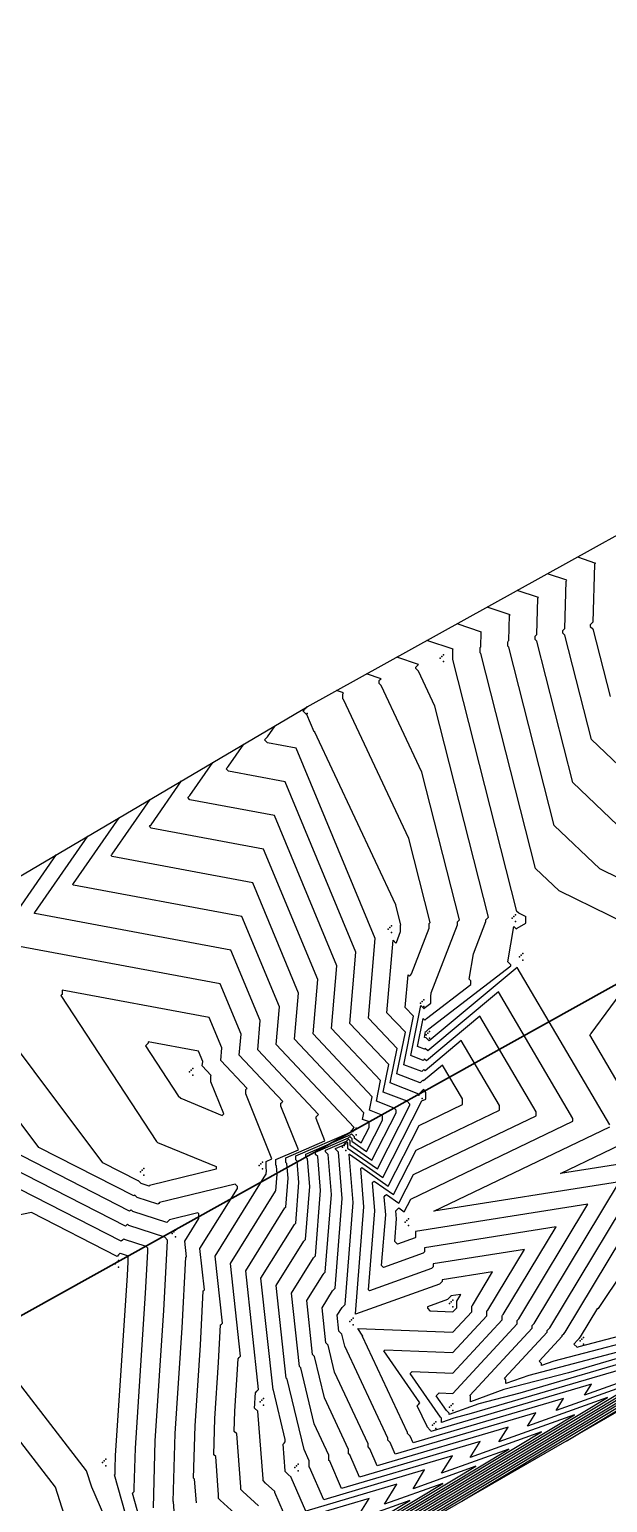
# Model space of a CAD drawing. Header units: metres. Extents: x 419582 to 423558, y 4805372 to 4807539.
# Drawn here: x 420939.1 to 420973.7, y 4805931.7 to 4806019.9 of the extents above; entities that cross this region are included whole.
import ezdxf

# ---------------------------------------------------------------- set-up
doc = ezdxf.new("R2010")
doc.units = ezdxf.units.M
for name, color, linetype in [('C-TINN', 4, 'Continuous'), ('C-TINN-BNDY', 110, 'Continuous'), ('C-TOPO-MAJR', 9, 'Continuous'), ('C-TOPO-MINR', 8, 'Continuous')]:
    doc.layers.add(name, color=color, linetype=linetype)

msp = doc.modelspace()

# ---------------------------------------------------------------- linework, layer by layer
at = {"color": 31, "lineweight": 30, "true_color": 0xffbd7a, "elevation": 1718.013}
msp.add_lwpolyline([(423449.834, 4807399.592), (423130.593, 4807500.114), (421950.92, 4806612.998), (421795.045, 4806430.988), (421305.015, 4806147.038), (421305.015, 4806147.038), (420630.083, 4805770.97), (419765.157, 4805549.54), (419617.356, 4805580.088)], dxfattribs=at)
at = {"layer": 'C-TINN', "color": 4, "linetype": 'Continuous', "lineweight": -3}
for p in [(420963.89, 4805982.44, 1655.67), (420963.69, 4805982.24, 1655.67), (420963.79, 4805982.34, 1655.67), (420963.89, 4805982.04, 1655.67), (420955.53, 4805979.14, 1652.03), (420955.63, 4805979.24, 1652.03), (420955.73, 4805979.34, 1652.03), (420955.73, 4805978.94, 1652.03), (420967.99, 4805966.67, 1655.92), (420968.09, 4805966.77, 1655.92), (420968.19, 4805966.87, 1655.92), (420960.57, 4805966.01, 1651.68), (420960.67, 4805966.11, 1651.68), (420960.77, 4805966.21, 1651.68), (420960.77, 4805965.81, 1651.68), (420968.19, 4805966.47, 1655.92), (420968.43, 4805964.36, 1656.3), (420968.53, 4805964.46, 1656.3), (420968.63, 4805964.56, 1656.3), (420968.63, 4805964.16, 1656.3), (420962.5, 4805961.59, 1653.82), (420962.6, 4805961.69, 1653.82), (420962.7, 4805961.79, 1653.82), (420962.7, 4805961.39, 1653.82), (420962.85, 4805959.68, 1656.27), (420962.95, 4805959.78, 1656.27), (420963.05, 4805959.88, 1656.27), (420963.05, 4805959.48, 1656.27), (420948.67, 4805957.46, 1641.48), (420948.77, 4805957.56, 1641.48), (420948.87, 4805957.66, 1641.48), (420948.87, 4805957.26, 1641.48), (420962.4, 4805956.07, 1650.9), (420962.5, 4805956.17, 1650.9), (420962.6, 4805956.27, 1650.9), (420962.6, 4805955.87, 1650.9), (420958.45, 4805953.9, 1646.05), (420958.55, 4805954, 1646.05), (420958.65, 4805954.1, 1646.05), (420958.65, 4805953.7, 1646.05), (420957.84, 4805952.96, 1650.72), (420957.94, 4805953.06, 1650.72), (420958.04, 4805953.16, 1650.72), (420958.04, 4805952.76, 1650.72), (420945.84, 4805951.57, 1643.59), (420945.94, 4805951.67, 1643.59), (420952.85, 4805951.86, 1642.65), (420952.95, 4805951.96, 1642.65), (420953.05, 4805952.06, 1642.65), (420953.05, 4805951.66, 1642.65), (420945.74, 4805951.47, 1643.59), (420945.94, 4805951.27, 1643.59), (420947.84, 4805947.99, 1640.4), (420961.59, 4805948.47, 1655.8), (420961.69, 4805948.57, 1655.8), (420961.79, 4805948.67, 1655.8), (420961.79, 4805948.27, 1655.8), (420947.64, 4805947.79, 1640.4), (420947.74, 4805947.89, 1640.4), (420947.84, 4805947.59, 1640.4), (420944.22, 4805945.97, 1637.51), (420944.32, 4805946.07, 1637.51), (420944.42, 4805946.17, 1637.51), (420944.42, 4805945.77, 1637.51), (420964.25, 4805943.6, 1650.75), (420964.35, 4805943.7, 1650.75), (420964.45, 4805943.8, 1650.75), (420958.48, 4805942.72, 1651.83), (420964.45, 4805943.4, 1650.75), (420958.28, 4805942.52, 1651.83), (420958.38, 4805942.62, 1651.83), (420958.48, 4805942.32, 1651.83), (420972.06, 4805941.35, 1659.18), (420972.16, 4805941.45, 1659.18), (420972.26, 4805941.55, 1659.18), (420972.26, 4805941.15, 1659.18), (420952.9, 4805937.7, 1645.27), (420953, 4805937.8, 1645.27), (420953.1, 4805937.9, 1645.27), (420953.1, 4805937.5, 1645.27), (420964.25, 4805937.38, 1655.51), (420964.35, 4805937.48, 1655.51), (420964.45, 4805937.58, 1655.51), (420963.43, 4805936.51, 1653.28), (420964.45, 4805937.18, 1655.51), (420963.23, 4805936.31, 1653.28), (420963.33, 4805936.41, 1653.28), (420963.43, 4805936.11, 1653.28), (420943.46, 4805934.07, 1637.51), (420943.56, 4805934.17, 1637.51), (420943.66, 4805934.27, 1637.51), (420943.66, 4805933.87, 1637.51), (420955.09, 4805933.87, 1646.44), (420955.19, 4805933.97, 1646.44), (420954.99, 4805933.77, 1646.44), (420955.19, 4805933.57, 1646.44)]:
    msp.add_point(p, dxfattribs=at)
at = {"layer": 'C-TINN-BNDY', "color": 110, "linetype": 'Continuous', "lineweight": -3, "flags": 128}
for points in [[(420443.91, 4805743.65), (420493.5, 4805756.98), (420768.14, 4805870.08), (420831.32, 4805906.4), (420889.42, 4805941.39), (420915.5, 4805955.6), (420955.73, 4805979.34), (420991.65, 4805999.26), (421029.07, 4806020.62), (421150.43, 4806089.34), (421193.45, 4806114.76), (421316.74, 4806181.07)], [(421305.47, 4806115.01), (421187.67, 4806058.56), (420994.99, 4805949.06), (420878.95, 4805882.09), (420761.16, 4805805.24), (420641.64, 4805749.79), (420396.34, 4805692.54)]]:
    msp.add_lwpolyline(points, dxfattribs=at)
at = {"layer": 'C-TOPO-MAJR', "color": 9, "linetype": 'Continuous', "lineweight": -3, "flags": 128}
for points, elevation in [([(420978.092, 4805972.278), (420972.736, 4805977.371), (420971.143, 4805983.634), (420971.022, 4805983.755), (420971.022, 4805983.914), (420971.083, 4805983.974), (420971.143, 4805984.034), (420971.22, 4805986.86), (420971.247, 4805986.887), (420971.273, 4805986.914), (420970.102, 4805987.31)], 1660), ([(420976.058, 4805940.463), (420968.453, 4805938.22), (420966.004, 4805937.579), (420964.217, 4805936.935), (420964.217, 4805937.027), (420964.062, 4805937.181), (420963.45, 4805938.065), (420963.536, 4805938.151), (420963.623, 4805938.237), (420964.45, 4805938.204), (420968.287, 4805942.366), (420968.287, 4805942.565), (420968.337, 4805942.615), (420968.387, 4805942.666), (420972.526, 4805949.535), (420962.211, 4805947.899), (420962.211, 4805947.562), (420962.196, 4805947.546), (420962.18, 4805947.53), (420961.123, 4805947.152), (420960.963, 4805947.311), (420961.07, 4805948.664), (420961.031, 4805949.146), (420961.115, 4805949.23), (420961.199, 4805949.314), (420961.532, 4805949.083), (420961.922, 4805949.846), (420971.63, 4805954.511), (420971.63, 4805954.679), (420967.178, 4805962.261), (420962.944, 4805958.721), (420962.791, 4805958.874), (420962.767, 4805958.85), (420962.744, 4805958.826), (420962.328, 4805958.987), (420962.669, 4805960.67), (420962.772, 4805960.566), (420962.82, 4805960.615), (420962.869, 4805960.663), (420965.522, 4805962.708), (420965.522, 4805962.918), (420965.426, 4805963.013), (420965.672, 4805964.532), (420966.423, 4805966.483), (420966.423, 4805966.57), (420966.502, 4805966.648), (420966.58, 4805966.727), (420963.366, 4805979.382), (420962.388, 4805981.469), (420962.225, 4805981.633), (420962.225, 4805981.706), (420962.306, 4805981.788), (420962.388, 4805981.869), (420961.086, 4805982.31)], 1655), ([(420921.311, 4805906.538), (420971.723, 4805936.925), (420967.194, 4805935.304), (420967.743, 4805936.185), (420959.919, 4805933.877), (420959.479, 4805934.892), (420959.375, 4805934.996), (420959.375, 4805935.188), (420957.363, 4805939.485), (420956.979, 4805941.087), (420956.835, 4805941.231), (420956.609, 4805943.332), (420957.237, 4805944.342), (420957.317, 4805944.422), (420957.398, 4805944.502), (420957.823, 4805949.877), (420957.595, 4805952.662), (420957.413, 4805952.844), (420957.413, 4805952.88), (420957.934, 4805953.105), (420958.019, 4805953.19), (420958.103, 4805953.274), (420958.134, 4805953.243), (420958.134, 4805952.905), (420959.922, 4805951.662), (420961.867, 4805955.467), (420961.867, 4805955.542), (420961.704, 4805955.704), (420960.273, 4805956.257), (420960.607, 4805957.908), (420958.281, 4805960.373), (420958.643, 4805964.635), (420954.41, 4805974.845), (420951.018, 4805975.477), (420950.868, 4805975.628), (420950.943, 4805975.703), (420951.018, 4805975.778), (420951.935, 4805977.101)], 1650), ([(420890.117, 4805888.535), (420961.873, 4805931.787), (420958.631, 4805930.626), (420959.427, 4805931.906), (420954.567, 4805930.473), (420953.786, 4805932.273), (420953.786, 4805932.333), (420953.23, 4805932.836), (420953.078, 4805932.988), (420953.078, 4805933.083), (420952.76, 4805937.134), (420952.571, 4805937.322), (420952.579, 4805937.581), (420952.605, 4805937.981), (420952.619, 4805938.248), (420952.714, 4805938.343), (420952.808, 4805938.437), (420952.042, 4805945.55), (420954.389, 4805949.32), (420954.414, 4805949.346), (420954.44, 4805949.371), (420954.576, 4805951.09), (420954.503, 4805951.98), (420954.445, 4805952.039), (420954.445, 4805952.322), (420956.782, 4805953.332), (420956.249, 4805954.672), (420956.249, 4805954.764), (420956.326, 4805954.841), (420956.403, 4805954.918), (420952.758, 4805958.781), (420952.908, 4805960.542), (420951.159, 4805964.76), (420939.413, 4805966.949), (420939.384, 4805966.977), (420939.398, 4805966.991), (420939.413, 4805967.005), (420942.588, 4805971.585)], 1645), ([(420946.512, 4805931.358), (420946.625, 4805935.371), (420947.141, 4805943.181), (420947.367, 4805947.338), (420947.367, 4805947.393), (420947.194, 4805947.566), (420945.042, 4805948.259), (420944.961, 4805948.341), (420944.902, 4805948.282), (420944.843, 4805948.222), (420931.99, 4805954.798)], 1640), ([(420952.504, 4805924.54), (420981.574, 4805942.062)], 1655)]:
    msp.add_lwpolyline(points, dxfattribs=dict(at, elevation=elevation))
at = {"layer": 'C-TOPO-MINR', "color": 8, "linetype": 'Continuous', "lineweight": -3, "flags": 128}
for points, elevation in [([(420971.905, 4805988.31), (420972.979, 4805987.947), (420972.946, 4805987.914), (420972.913, 4805987.881), (420972.818, 4805984.403), (420972.744, 4805984.328), (420972.669, 4805984.254), (420972.669, 4805984.151), (420972.818, 4805984.003), (420973.85, 4805979.944)], 1661), ([(420975.665, 4805970.953), (420971.622, 4805974.797), (420969.468, 4805983.266), (420969.375, 4805983.359), (420969.375, 4805983.573), (420969.421, 4805983.62), (420969.468, 4805983.666), (420969.527, 4805985.84), (420969.548, 4805985.86), (420969.568, 4805985.88), (420968.298, 4805986.31)], 1659), ([(420979.168, 4805966.721), (420973.238, 4805969.627), (420970.507, 4805972.223), (420967.793, 4805982.898), (420967.728, 4805982.963), (420967.728, 4805983.233), (420967.76, 4805983.265), (420967.793, 4805983.298), (420967.834, 4805984.819), (420967.849, 4805984.833), (420967.863, 4805984.847), (420966.495, 4805985.31)], 1658), ([(420976.83, 4805965.351), (420970.811, 4805968.302), (420969.393, 4805969.65), (420966.118, 4805982.53), (420966.081, 4805982.567), (420966.081, 4805982.893), (420966.099, 4805982.911), (420966.118, 4805982.93), (420966.142, 4805983.798), (420966.15, 4805983.806), (420966.158, 4805983.814), (420964.692, 4805984.31)], 1657), ([(420973.833, 4805954.291), (420968.295, 4805963.722), (420963.027, 4805959.319), (420962.837, 4805959.509), (420962.832, 4805959.504), (420962.827, 4805959.498), (420962.739, 4805959.533), (420962.811, 4805959.89), (420962.833, 4805959.868), (420962.922, 4805959.957), (420963.011, 4805960.046), (420967.913, 4805963.825), (420967.913, 4805963.873), (420967.737, 4805964.049), (420968.083, 4805966.184), (420968.241, 4805966.026), (420968.262, 4805966.047), (420968.283, 4805966.068), (420968.818, 4805966.37), (420968.818, 4805966.745), (420968.824, 4805966.751), (420968.83, 4805966.758), (420968.384, 4805966.976), (420968.279, 4805967.076), (420964.443, 4805982.162), (420964.434, 4805982.171), (420964.434, 4805982.552), (420964.438, 4805982.557), (420964.443, 4805982.562), (420964.449, 4805982.777), (420964.451, 4805982.779), (420964.453, 4805982.781), (420962.889, 4805983.31)], 1656), ([(420974.395, 4805939.608), (420965.533, 4805936.993), (420964.508, 4805936.725), (420963.759, 4805936.455), (420963.759, 4805936.726), (420963.695, 4805936.791), (420961.882, 4805939.407), (420961.941, 4805939.466), (420962, 4805939.525), (420964.45, 4805939.426), (420967.384, 4805942.61), (420967.384, 4805942.855), (420967.422, 4805942.894), (420967.461, 4805942.933), (420970.625, 4805948.186), (420962.738, 4805946.934), (420962.738, 4805946.677), (420962.702, 4805946.641), (420962.667, 4805946.605), (420960.289, 4805945.754), (420960.18, 4805945.863), (420960.421, 4805948.907), (420960.332, 4805949.99), (420960.397, 4805950.055), (420960.461, 4805950.119), (420961.21, 4805949.599), (420962.088, 4805951.315), (420969.428, 4805954.843), (420969.428, 4805955.067), (420966.062, 4805960.799), (420962.86, 4805958.123), (420962.744, 4805958.239), (420962.702, 4805958.196), (420962.66, 4805958.154), (420961.917, 4805958.441), (420962.526, 4805961.45), (420962.711, 4805961.264), (420962.718, 4805961.272), (420962.726, 4805961.279), (420963.13, 4805961.591), (420963.13, 4805961.962), (420963.116, 4805961.977), (420963.153, 4805962.208), (420964.721, 4805966.281), (420964.721, 4805966.462), (420964.775, 4805966.516), (420964.83, 4805966.571), (420962.584, 4805975.414), (420960.146, 4805980.618), (420960.038, 4805980.726), (420960.038, 4805980.91), (420960.092, 4805980.964), (420960.146, 4805981.018), (420959.282, 4805981.31)], 1654), ([(420940.027, 4805917.339), (420977.634, 4805940.007), (420972.332, 4805938.11), (420972.732, 4805938.752), (420963.13, 4805935.919), (420963.093, 4805936.006), (420962.901, 4805936.198), (420962.901, 4805936.214), (420962.313, 4805937.471), (420962.393, 4805937.551), (420962.474, 4805937.632), (420960.314, 4805940.749), (420960.346, 4805940.781), (420960.378, 4805940.813), (420964.45, 4805940.649), (420966.481, 4805942.853), (420966.481, 4805943.146), (420966.508, 4805943.173), (420966.535, 4805943.199), (420968.725, 4805946.836), (420963.265, 4805945.97), (420963.265, 4805945.792), (420963.209, 4805945.736), (420963.154, 4805945.681), (420959.455, 4805944.356), (420959.397, 4805944.415), (420959.772, 4805949.149), (420959.633, 4805950.835), (420959.678, 4805950.879), (420959.723, 4805950.924), (420960.888, 4805950.115), (420962.253, 4805952.784), (420967.225, 4805955.174), (420967.225, 4805955.455), (420964.945, 4805959.338), (420962.776, 4805957.525), (420962.698, 4805957.604), (420962.637, 4805957.543), (420962.576, 4805957.482), (420961.506, 4805957.895), (420962.094, 4805960.8), (420961.594, 4805961.329), (420961.76, 4805963.284), (420961.837, 4805963.207), (420961.899, 4805963.269), (420961.96, 4805963.33), (420963.018, 4805966.078), (420963.018, 4805966.353), (420963.049, 4805966.384), (420963.08, 4805966.415), (420961.802, 4805971.447), (420957.905, 4805979.766), (420957.851, 4805979.819), (420957.851, 4805980.113), (420957.878, 4805980.139), (420957.905, 4805980.166), (420957.479, 4805980.31)], 1653), ([(420933.788, 4805913.739), (420975.664, 4805938.98), (420970.62, 4805937.174), (420971.069, 4805937.896), (420962.06, 4805935.239), (420961.888, 4805935.635), (420961.725, 4805935.797), (420961.725, 4805935.872), (420959.037, 4805941.615), (420959.049, 4805941.627), (420959.06, 4805941.639), (420958.747, 4805942.092), (420958.751, 4805942.096), (420958.756, 4805942.101), (420964.45, 4805941.872), (420965.578, 4805943.096), (420965.578, 4805943.437), (420965.593, 4805943.452), (420965.608, 4805943.466), (420966.825, 4805945.487), (420963.792, 4805945.005), (420963.792, 4805944.906), (420963.716, 4805944.831), (420963.641, 4805944.756), (420958.622, 4805942.958), (420958.613, 4805942.966), (420959.122, 4805949.392), (420958.934, 4805951.679), (420958.96, 4805951.704), (420958.985, 4805951.729), (420960.566, 4805950.63), (420962.418, 4805954.254), (420965.023, 4805955.505), (420965.023, 4805955.843), (420963.828, 4805957.877), (420962.692, 4805956.928), (420962.651, 4805956.969), (420962.572, 4805956.889), (420962.492, 4805956.809), (420961.095, 4805957.349), (420961.598, 4805959.836), (420960.49, 4805961.01), (420960.859, 4805965.349), (420961.029, 4805965.179), (420961.044, 4805965.194), (420961.059, 4805965.209), (420961.315, 4805965.875), (420961.315, 4805966.245), (420961.322, 4805966.252), (420961.33, 4805966.26), (420961.02, 4805967.48), (420956.162, 4805977.849), (420956.153, 4805977.84), (420956.145, 4805977.832), (420955.71, 4805978.879), (420955.66, 4805978.889), (420955.461, 4805979.088), (420955.561, 4805979.188), (420955.66, 4805979.287), (420955.674, 4805979.307)], 1652), ([(420927.55, 4805910.138), (420973.693, 4805937.952), (420968.907, 4805936.239), (420969.406, 4805937.041), (420960.99, 4805934.558), (420960.683, 4805935.263), (420960.55, 4805935.397), (420960.55, 4805935.53), (420957.973, 4805941.034), (420957.799, 4805941.761), (420957.625, 4805941.935), (420957.522, 4805942.888), (420957.807, 4805943.346), (420957.898, 4805943.437), (420957.989, 4805943.528), (420958.473, 4805949.634), (420958.236, 4805952.524), (420958.241, 4805952.529), (420958.247, 4805952.535), (420960.244, 4805951.146), (420962.583, 4805955.723), (420962.82, 4805955.837), (420962.82, 4805956.231), (420962.712, 4805956.416), (420962.608, 4805956.33), (420962.605, 4805956.334), (420962.507, 4805956.235), (420962.408, 4805956.137), (420960.684, 4805956.803), (420961.103, 4805958.872), (420959.385, 4805960.692), (420959.79, 4805965.453), (420955.06, 4805976.862), (420953.339, 4805977.183), (420953.164, 4805977.358), (420953.252, 4805977.445), (420953.339, 4805977.533), (420953.804, 4805978.204)], 1651), ([(420915.072, 4805902.937), (420969.753, 4805935.897), (420965.481, 4805934.368), (420966.08, 4805935.329), (420958.849, 4805933.196), (420958.274, 4805934.521), (420958.199, 4805934.595), (420958.199, 4805934.846), (420956.753, 4805937.936), (420956.159, 4805940.413), (420956.045, 4805940.527), (420955.695, 4805943.775), (420956.668, 4805945.338), (420956.737, 4805945.407), (420956.806, 4805945.476), (420957.174, 4805950.12), (420956.976, 4805952.526), (420956.819, 4805952.683), (420956.819, 4805952.768), (420958.065, 4805953.306), (420958.128, 4805953.369), (420958.191, 4805953.433), (420958.265, 4805953.359), (420958.265, 4805953.106), (420959.6, 4805952.178), (420961.053, 4805955.02), (420961.053, 4805955.177), (420960.931, 4805955.298), (420959.862, 4805955.711), (420960.112, 4805956.944), (420957.176, 4805960.055), (420957.496, 4805963.816), (420953.76, 4805972.828), (420948.697, 4805973.772), (420948.571, 4805973.898), (420948.634, 4805973.961), (420948.697, 4805974.024), (420950.066, 4805975.997)], 1649), ([(420908.833, 4805899.337), (420967.783, 4805934.87), (420963.769, 4805933.433), (420964.417, 4805934.474), (420957.778, 4805932.515), (420957.069, 4805934.149), (420957.024, 4805934.195), (420957.024, 4805934.504), (420956.142, 4805936.387), (420955.339, 4805939.739), (420955.256, 4805939.823), (420954.782, 4805944.219), (420956.098, 4805946.333), (420956.156, 4805946.392), (420956.215, 4805946.45), (420956.524, 4805950.362), (420956.358, 4805952.389), (420956.226, 4805952.522), (420956.226, 4805952.657), (420958.195, 4805953.507), (420958.237, 4805953.549), (420958.279, 4805953.591), (420958.395, 4805953.475), (420958.395, 4805953.307), (420959.278, 4805952.694), (420960.238, 4805954.572), (420960.238, 4805954.812), (420960.158, 4805954.892), (420959.451, 4805955.165), (420959.616, 4805955.98), (420956.072, 4805959.736), (420956.349, 4805962.997), (420953.11, 4805970.811), (420946.376, 4805972.066), (420946.274, 4805972.167), (420946.325, 4805972.218), (420946.376, 4805972.269), (420948.196, 4805974.894)], 1648), ([(420902.595, 4805895.736), (420965.813, 4805933.842), (420962.056, 4805932.497), (420962.754, 4805933.618), (420956.708, 4805931.834), (420955.865, 4805933.778), (420955.848, 4805933.794), (420955.848, 4805934.162), (420955.532, 4805934.838), (420954.519, 4805939.066), (420954.466, 4805939.118), (420953.868, 4805944.662), (420955.528, 4805947.329), (420955.576, 4805947.376), (420955.623, 4805947.424), (420955.875, 4805950.605), (420955.74, 4805952.253), (420955.632, 4805952.361), (420955.632, 4805952.545), (420958.326, 4805953.709), (420958.346, 4805953.729), (420958.367, 4805953.749), (420958.526, 4805953.59), (420958.526, 4805953.509), (420958.956, 4805953.21), (420959.424, 4805954.125), (420959.424, 4805954.447), (420959.385, 4805954.486), (420959.04, 4805954.619), (420959.121, 4805955.016), (420954.967, 4805959.418), (420955.202, 4805962.179), (420952.459, 4805968.794), (420944.055, 4805970.36), (420943.978, 4805970.437), (420944.016, 4805970.476), (420944.055, 4805970.514), (420946.327, 4805973.791)], 1647), ([(420896.356, 4805892.135), (420963.843, 4805932.815), (420960.343, 4805931.562), (420961.09, 4805932.762), (420955.638, 4805931.154), (420954.761, 4805933.174), (420954.761, 4805933.192), (420954.591, 4805933.346), (420954.406, 4805933.531), (420954.406, 4805933.56), (420954.279, 4805935.173), (420954.342, 4805935.235), (420954.404, 4805935.298), (420954.404, 4805935.448), (420953.699, 4805938.392), (420953.676, 4805938.414), (420952.955, 4805945.106), (420954.959, 4805948.325), (420954.995, 4805948.361), (420955.032, 4805948.398), (420955.226, 4805950.847), (420955.121, 4805952.117), (420955.038, 4805952.2), (420955.038, 4805952.434), (420958.371, 4805953.873), (420958.345, 4805953.937), (420958.345, 4805953.941), (420958.444, 4805954.04), (420958.543, 4805954.139), (420953.863, 4805959.1), (420954.055, 4805961.36), (420951.809, 4805966.777), (420941.734, 4805968.654), (420941.681, 4805968.707), (420941.707, 4805968.734), (420941.734, 4805968.76), (420944.457, 4805972.688)], 1646), ([(420937.091, 4805965.251), (420940.719, 4805970.482)], 1644), ([(420952.811, 4805931.474), (420951.869, 4805932.326), (420951.75, 4805932.445), (420951.75, 4805932.607), (420951.501, 4805935.776), (420951.354, 4805935.924), (420951.388, 4805937.139), (420951.512, 4805939.021), (420951.58, 4805940.279), (420951.654, 4805940.353), (420951.728, 4805940.427), (420951.128, 4805945.993), (420953.819, 4805950.316), (420953.834, 4805950.331), (420953.849, 4805950.345), (420953.927, 4805951.333), (420953.885, 4805951.844), (420953.851, 4805951.877), (420953.851, 4805952.211), (420955.194, 4805952.791), (420954.153, 4805955.407), (420954.153, 4805955.587), (420954.208, 4805955.642), (420954.263, 4805955.697), (420951.653, 4805958.463), (420951.761, 4805959.723), (420950.509, 4805962.743), (420937.091, 4805965.243)], 1644), ([(420976.036, 4805953.903), (420972.644, 4805959.677), (420972.687, 4805959.72), (420972.729, 4805959.762), (420976.252, 4805964.557)], 1657), ([(420951.836, 4805930.615), (420950.508, 4805931.816), (420950.422, 4805931.902), (420950.422, 4805932.13), (420950.243, 4805934.419), (420950.136, 4805934.526), (420950.197, 4805936.697), (420950.419, 4805940.061), (420950.541, 4805942.31), (420950.595, 4805942.363), (420950.648, 4805942.417), (420950.215, 4805946.437), (420953.249, 4805951.312), (420953.253, 4805951.315), (420953.257, 4805951.319), (420953.277, 4805951.575), (420953.266, 4805951.708), (420953.258, 4805951.716), (420953.258, 4805952.099), (420953.606, 4805952.249), (420952.056, 4805956.142), (420952.056, 4805956.409), (420952.09, 4805956.443), (420952.123, 4805956.476), (420950.549, 4805958.144), (420950.614, 4805958.904), (420949.858, 4805960.726), (420941.045, 4805962.368), (420941.045, 4805962.111), (420941.009, 4805962.075), (420940.973, 4805962.039), (420946.703, 4805953.289), (420946.759, 4805953.233), (420950.277, 4805951.789), (420950.277, 4805951.64), (420946.291, 4805950.663), (420946.273, 4805950.645), (420946.254, 4805950.626), (420945.792, 4805950.775), (420945.612, 4805950.956), (420945.602, 4805950.946), (420945.593, 4805950.936), (420943.48, 4805952.017), (420935.256, 4805963.006)], 1643), ([(420949.095, 4805931.653), (420948.984, 4805933.062), (420948.918, 4805933.127), (420949.006, 4805936.255), (420949.327, 4805941.101), (420949.502, 4805944.341), (420949.535, 4805944.374), (420949.568, 4805944.406), (420949.301, 4805946.88), (420951.545, 4805950.484), (420951.545, 4805950.6), (420951.403, 4805950.742), (420946.887, 4805949.635), (420946.837, 4805949.585), (420946.787, 4805949.535), (420945.542, 4805949.936), (420945.395, 4805950.084), (420945.369, 4805950.058), (420945.343, 4805950.032), (420939.65, 4805952.944), (420933.513, 4805961.144)], 1642), ([(420946.311, 4805928.512), (420945.263, 4805932.23), (420945.315, 4805932.282), (420945.367, 4805932.334), (420945.367, 4805932.527), (420945.434, 4805934.929), (420946.048, 4805944.22), (420946.183, 4805946.708), (420946.183, 4805946.902), (420946.08, 4805947.005), (420944.792, 4805947.42), (420944.743, 4805947.469), (420944.668, 4805947.393), (420944.593, 4805947.318), (420929.003, 4805955.295)], 1639), ([(420977.721, 4805941.319), (420971.373, 4805939.446), (420967.501, 4805938.434), (420965.493, 4805937.71), (420965.493, 4805938.057), (420965.466, 4805938.083), (420969.189, 4805942.123), (420969.189, 4805942.274), (420969.252, 4805942.336), (420969.314, 4805942.399), (420974.426, 4805950.885), (420963.305, 4805949.12), (420973.833, 4805954.18)], 1656), ([(420947.767, 4805931.176), (420947.725, 4805931.704), (420947.701, 4805931.729), (420947.816, 4805935.813), (420948.234, 4805942.141), (420948.463, 4805946.372), (420948.476, 4805946.384), (420948.488, 4805946.396), (420948.388, 4805947.324), (420949.229, 4805948.675), (420949.229, 4805948.969), (420949.176, 4805949.022), (420947.483, 4805948.607), (420947.401, 4805948.526), (420947.32, 4805948.445), (420945.292, 4805949.097), (420945.178, 4805949.212), (420945.135, 4805949.17), (420945.093, 4805949.127), (420935.82, 4805953.871)], 1641), ([(420974.293, 4805940.673), (420968.997, 4805939.288), (420967.621, 4805938.792), (420967.621, 4805939.029), (420967.54, 4805939.111), (420970.092, 4805941.88), (420970.092, 4805941.984), (420970.166, 4805942.058), (420970.24, 4805942.132), (420976.326, 4805952.234), (420970.879, 4805951.37), (420976.036, 4805953.848)], 1657), ([(420977.213, 4805941.899), (420970.494, 4805940.142), (420969.749, 4805939.874), (420969.749, 4805940.002), (420969.613, 4805940.138), (420970.995, 4805941.637), (420970.995, 4805941.693), (420971.081, 4805941.779), (420971.167, 4805941.865), (420977.957, 4805953.137)], 1658), ([(420980.134, 4805943.126), (420971.991, 4805940.996), (420971.877, 4805940.955), (420971.877, 4805940.975), (420971.687, 4805941.165), (420971.898, 4805941.394), (420971.898, 4805941.402), (420971.995, 4805941.5), (420972.093, 4805941.598), (420973.129, 4805943.318), (420973.159, 4805943.288), (420979.193, 4805952.306)], 1659), ([(420945.983, 4805926.957), (420944.187, 4805933.331), (420944.204, 4805933.348), (420944.221, 4805933.365), (420944.221, 4805933.697), (420944.243, 4805934.487), (420944.955, 4805945.26), (420945, 4805946.079), (420945, 4805946.411), (420944.966, 4805946.445), (420944.542, 4805946.581), (420944.526, 4805946.597), (420944.434, 4805946.505), (420944.343, 4805946.413), (420939.216, 4805949.036), (420933.227, 4805947.804)], 1638), ([(420971.221, 4805935.342), (420987.484, 4805945.145)], 1658), ([(420964.982, 4805931.741), (420985.514, 4805944.118)], 1657), ([(420958.743, 4805928.141), (420983.544, 4805943.09)], 1656), ([(420946.266, 4805920.94), (420979.604, 4805941.035)], 1654), ([(420912.327, 4805903.202), (420946.112, 4805923.567), (420944.929, 4805923.143), (420946.123, 4805925.061), (420946.004, 4805925.026), (420945.985, 4805925.07), (420945.985, 4805925.462), (420945.856, 4805925.579), (420945.844, 4805925.59), (420945.75, 4805925.496), (420945.656, 4805925.401), (420945.046, 4805927.563), (420944.99, 4805927.62), (420942.82, 4805932.59), (420942.514, 4805933.567), (420936.879, 4805940.863)], 1637), ([(420917.701, 4805906.601), (420944.142, 4805922.539), (420943.216, 4805922.208), (420944.201, 4805923.79), (420944.201, 4805923.863), (420944.037, 4805924.026), (420941.566, 4805929.688), (420940.659, 4805932.582), (420935.744, 4805938.944)], 1636)]:
    msp.add_lwpolyline(points, dxfattribs=dict(at, elevation=elevation))
for points, elevation in [([(420950.728, 4805954.949), (420949.96, 4805956.878), (420949.96, 4805957.232), (420949.971, 4805957.244), (420949.983, 4805957.255), (420949.444, 4805957.826), (420949.466, 4805958.086), (420949.208, 4805958.709), (420946.193, 4805959.271), (420946.193, 4805959.183), (420946.115, 4805959.105), (420946.037, 4805959.027), (420947.997, 4805956.033), (420948.148, 4805955.882), (420950.639, 4805954.86), (420950.683, 4805954.904), (420950.728, 4805954.949)], 1642), ([(420964.925, 4805944.137), (420964.318, 4805944.041), (420964.318, 4805944.021), (420964.223, 4805943.926), (420964.128, 4805943.831), (420962.914, 4805943.396), (420962.914, 4805943.304), (420963.068, 4805943.15), (420964.45, 4805943.094), (420964.676, 4805943.339), (420964.676, 4805943.727), (420964.679, 4805943.73), (420964.682, 4805943.733), (420964.925, 4805944.137)], 1651)]:
    msp.add_lwpolyline(points, close=True, dxfattribs=dict(at, elevation=elevation))

doc.saveas('drawing.dxf')
